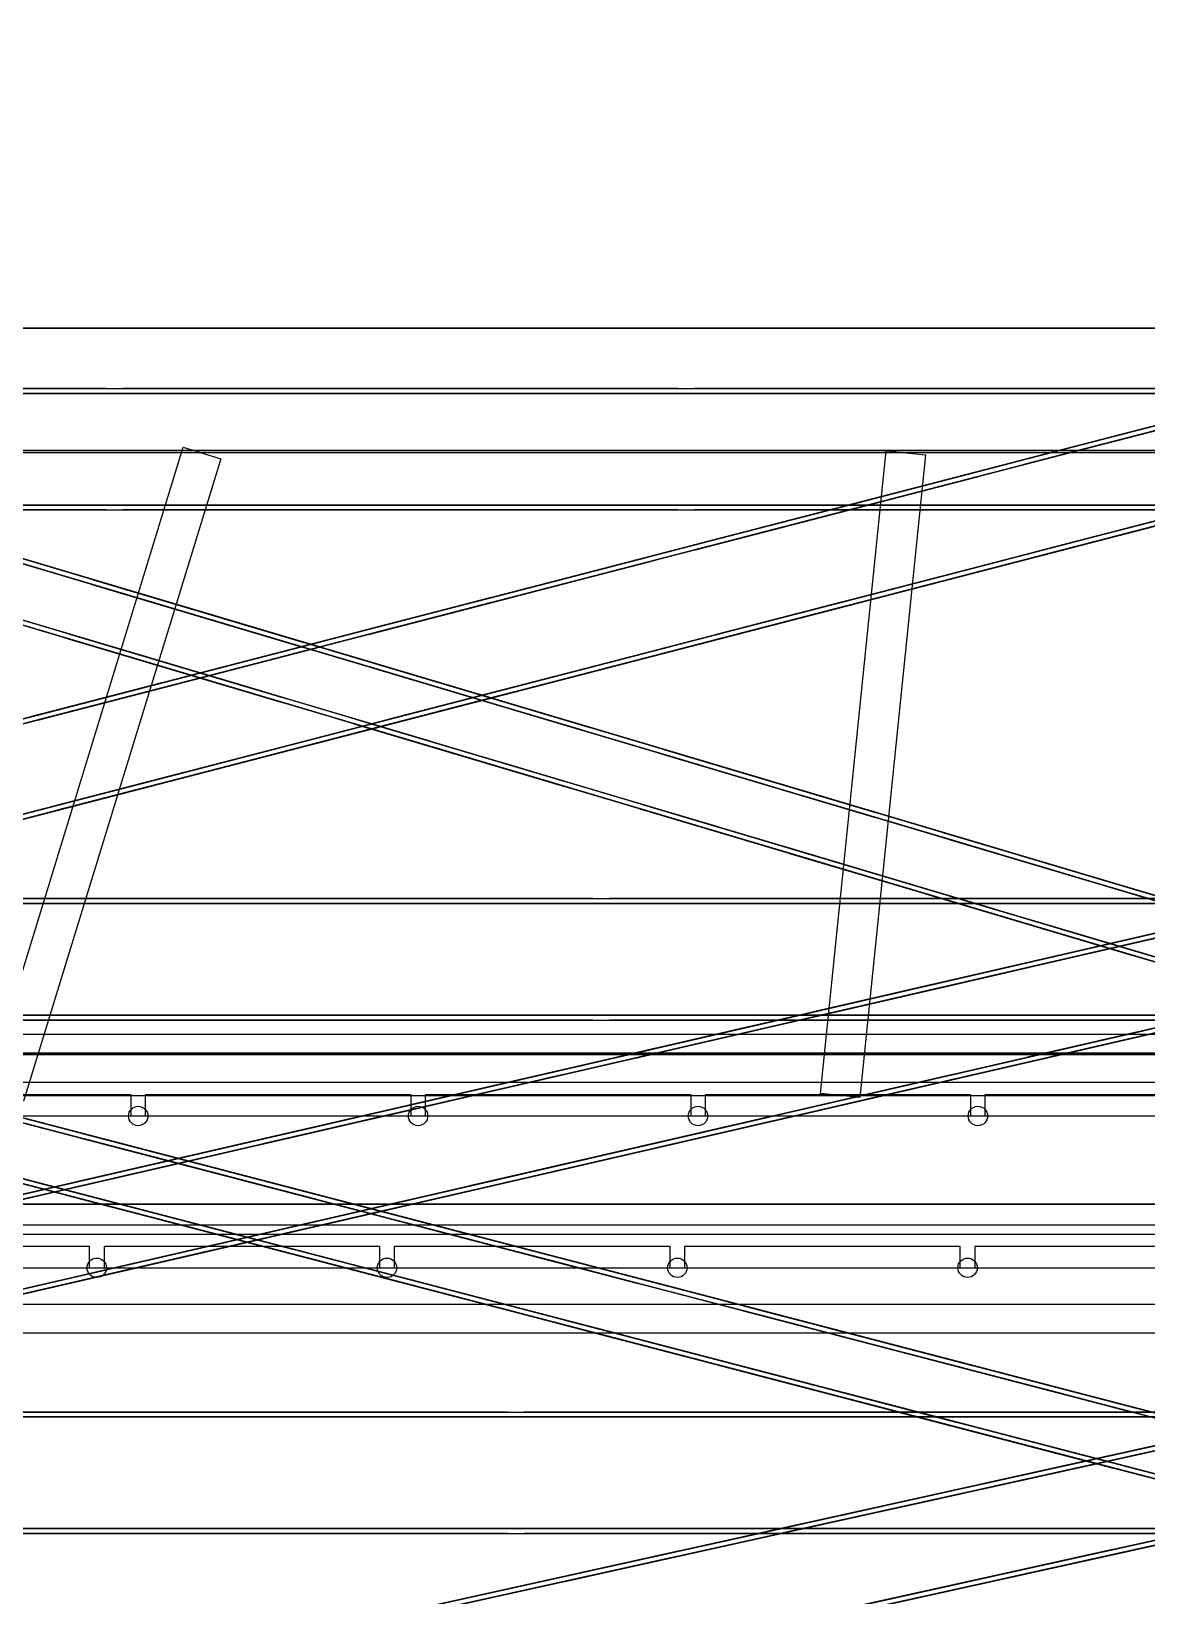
# Model space of a CAD drawing. Header units: millimetres. Extents: x -52000 to 48850, y -48850 to 51750.
# Drawn here: x -4042 to -366, y -15080 to -9926 of the extents above; entities that cross this region are included whole.
import ezdxf

# ---------------------------------------------------------------- set-up
doc = ezdxf.new("R2010")
doc.units = ezdxf.units.MM
doc.layers.add('D-STR-DECK', color=7, linetype='Continuous', lineweight=25)
doc.layers.add('D-STR-STRC', color=7, linetype='Continuous', lineweight=25)

msp = doc.modelspace()

# ---------------------------------------------------------------- linework, layer by layer
at = {"layer": 'D-STR-DECK'}
for points in [[(-11480, -14000), (11480, -14000), (14000, -11480), (14000, 11480), (11480, 14000), (-11480, 14000), (-14000, 11480), (-14000, -11480)], [(-13790, -11307.8), (4700, -11307.8), (4700, 11307.8), (-13790, 11307.8)], [(-13297.5, -10904), (4700, -10904), (4700, 10904), (-13297.5, 10904)], [(-10904, -13297.5), (10904, -13297.5), (13297.5, -10904), (-13297.5, -10904)], [(-11307.8, -13790), (11307.8, -13790), (13790, -11307.8), (-13790, -11307.8)], [(-11014.6, -13432.5), (11014.6, -13432.5), (9278.9, -11315.7), (-9278.9, -11315.7)], [(-3417.4, -11334.8), (-4068.4, -13451.6), (-4192.6, -13413.4), (-3541.7, -11296.6)], [(-1095.2, -11322.3), (-1312.2, -13439.1), (-1441.5, -13425.9), (-1224.5, -11309)], [(-11014.6, -13432.5), (11014.6, -13432.5), (10849.4, -13231), (-10849.4, -13231)], [(-11014.6, -13432.5), (11014.6, -13432.5), (11014.6, -13292.5), (-11014.6, -13292.5)], [(-11070, -13500), (11070, -13500), (10904, -13297.5), (-10904, -13297.5)], [(-11070, -13500), (11070, -13500), (10904, -13297.5), (-10904, -13297.5)], [(-11070, -13500), (11070, -13500), (11070, -13390), (-11070, -13390)], [(-11070, -13500), (11070, -13500), (11070, -13390), (-11070, -13390)], [(-4589.4, -13500), (-3713.1, -13500), (-3713.1, -13430), (-4589.4, -13430)], [(-3666.9, -13500), (-2790.6, -13500), (-2790.6, -13430), (-3666.9, -13430)], [(-2744.4, -13500), (-1868.1, -13500), (-1868.1, -13430), (-2744.4, -13430)], [(-1821.9, -13500), (-945.6, -13500), (-945.6, -13430), (-1821.9, -13430)], [(-899.4, -13500), (-23.1, -13500), (-23.1, -13430), (-899.4, -13430)], [(-11480, -14000), (11480, -14000), (11307.8, -13790), (-11307.8, -13790)], [(-11480, -14000), (11480, -14000), (11480, -13860), (-11480, -13860)], [(-11480, -14000), (11480, -14000), (11480, -13890), (-11480, -13890)], [(-11480, -14000), (11480, -14000), (11480, -13890), (-11480, -13890)], [(-4759.4, -14000), (-3850.6, -14000), (-3850.6, -13930), (-4759.4, -13930)], [(-3802.7, -14000), (-2893.9, -14000), (-2893.9, -13930), (-3802.7, -13930)], [(-2846.1, -14000), (-1937.3, -14000), (-1937.3, -13930), (-2846.1, -13930)], [(-1889.4, -14000), (-980.6, -14000), (-980.6, -13930), (-1889.4, -13930)], [(-932.7, -14000), (-23.9, -14000), (-23.9, -13930), (-932.7, -13930)], [(-11617.8, -14120), (11617.8, -14120), (11617.8, -14216), (-11617.8, -14216)]]:
    msp.add_lwpolyline(points, close=True, dxfattribs=at)
for centre in [(-3690, -13500), (-2767.5, -13500), (-1845, -13500), (-922.5, -13500), (-3826.7, -14000), (-2870, -14000), (-1913.3, -14000), (-956.7, -14000)]:
    msp.add_circle(centre, 32, dxfattribs=at)
at = {"layer": 'D-STR-STRC'}
for points in [[(-6811.4, -12901.4), (-6252.7, -12756.7), (239.3, -11076.2), (-319.5, -11220.9)], [(-11303.4, -11119.4), (-11303.4, -11119.4), (11303.4, -11119.4), (11303.4, -11119.4)], [(-6807.4, -12916.8), (-6248.7, -12772.2), (243.3, -11091.7), (-315.5, -11236.3)], [(-5601.7, -11103.4), (-5601.7, -11103.4), (-3795.3, -11103.4), (-3795.3, -11103.4)], [(-5601.7, -11119.4), (-5601.7, -11119.4), (-3795.3, -11119.4), (-3795.3, -11119.4)], [(-3740.3, -11103.4), (-3740.3, -11103.4), (-1911.4, -11103.4), (-1911.4, -11103.4)], [(-3740.3, -11119.4), (-3740.3, -11119.4), (-1911.4, -11119.4), (-1911.4, -11119.4)], [(-1856.4, -11103.4), (-1856.4, -11103.4), (-50, -11103.4), (-50, -11103.4)], [(-1856.4, -11119.4), (-1856.4, -11119.4), (-50, -11119.4), (-50, -11119.4)], [(-795.2, -11344), (-326.4, -11222.6), (123.3, -11106.2)], [(-791.2, -11359.5), (-322.4, -11238.1), (127.3, -11121.7)], [(-774.8, -11338.7), (-325.1, -11222.3), (143.7, -11100.9)], [(-770.8, -11354.2), (-321.1, -11237.8), (147.7, -11116.4)], [(210.9, -12953.8), (-160.1, -12843.5), (-5811.9, -11163), (-5440.8, -11273.3)], [(215.4, -12938.4), (-155.6, -12828.1), (-5807.3, -11147.6), (-5436.3, -11257.9)], [(-1315.8, -11478.8), (-866.1, -11362.4), (-366.9, -11233.1)], [(-1336.2, -11484.1), (-837.1, -11354.8), (-387.4, -11238.4)], [(-1332.2, -11499.5), (-833.1, -11370.3), (-383.4, -11253.9)], [(-1311.8, -11494.2), (-862.1, -11377.8), (-362.9, -11248.6)], [(160.1, -13124.4), (-210.9, -13014.1), (-5862.6, -11333.6), (-5491.6, -11443.9)], [(-6735.3, -13195.7), (-6176.5, -13051), (315.5, -11370.5), (-243.3, -11515.2)], [(-6731.3, -13211.1), (-6172.5, -13066.5), (319.5, -11386), (-239.3, -11530.6)], [(155.6, -13139.7), (-215.4, -13029.4), (-5867.1, -11348.9), (-5496.1, -11459.2)], [(-1877.2, -11624.1), (-1378.1, -11494.9), (-928.4, -11378.5)], [(-1856.8, -11618.8), (-1407.1, -11502.4), (-907.9, -11373.2)], [(-1852.8, -11634.3), (-1403.1, -11517.9), (-903.9, -11388.7)], [(-1873.2, -11639.6), (-1374, -11510.4), (-924.4, -11394)], [(-719.1, -11638.3), (-250.2, -11516.9), (199.4, -11400.5)], [(-715, -11653.8), (-246.2, -11532.4), (203.5, -11416)], [(-698.6, -11633), (-248.9, -11516.6), (219.9, -11395.2)], [(-694.6, -11648.5), (-244.9, -11532.1), (223.9, -11410.7)], [(-11303.4, -11487.4), (-11303.4, -11487.4), (11303.4, -11487.4), (11303.4, -11487.4)], [(-5601.7, -11487.4), (-5601.7, -11487.4), (-3795.3, -11487.4), (-3795.3, -11487.4)], [(-3740.3, -11487.4), (-3740.3, -11487.4), (-1911.4, -11487.4), (-1911.4, -11487.4)], [(-1856.4, -11487.4), (-1856.4, -11487.4), (-50, -11487.4), (-50, -11487.4)], [(-5601.7, -11503.4), (-5601.7, -11503.4), (-3795.3, -11503.4), (-3795.3, -11503.4)], [(-3740.3, -11503.4), (-3740.3, -11503.4), (-1911.4, -11503.4), (-1911.4, -11503.4)], [(-2418.2, -11764.1), (-1919.1, -11634.9), (-1469.4, -11518.5)], [(-2414.2, -11779.6), (-1915, -11650.4), (-1465.4, -11534)], [(-2397.8, -11758.8), (-1948.1, -11642.4), (-1448.9, -11513.2)], [(-2393.8, -11774.3), (-1944.1, -11657.9), (-1444.9, -11528.7)], [(-1856.4, -11503.4), (-1856.4, -11503.4), (-50, -11503.4), (-50, -11503.4)], [(-1260.1, -11778.4), (-760.9, -11649.1), (-311.2, -11532.7)], [(-1239.6, -11773.1), (-789.9, -11656.7), (-290.8, -11527.4)], [(-1235.6, -11788.5), (-785.9, -11672.1), (-286.8, -11542.9)], [(-3637.7, -11792.7), (-3898.3, -11715.3), (-4332.1, -11586.3)], [(-3614.7, -11799.6), (-4048.5, -11670.6), (-4309.1, -11593.1)], [(-1256, -11793.8), (-756.9, -11664.6), (-307.2, -11548.2)], [(-3642.3, -11808.1), (-3902.8, -11730.6), (-4336.6, -11601.6)], [(-3619.2, -11814.9), (-4053, -11685.9), (-4313.6, -11608.5)], [(-2959.2, -11904.2), (-2460.1, -11775), (-2010.4, -11658.6)], [(-2955.2, -11919.7), (-2456, -11790.4), (-2006.4, -11674.1)], [(-2938.8, -11898.9), (-2489.1, -11782.5), (-1989.9, -11653.3)], [(-2934.7, -11914.4), (-2485.1, -11798), (-1985.9, -11668.8)], [(-1801.1, -11918.4), (-1301.9, -11789.2), (-852.2, -11672.8)], [(-1797, -11933.9), (-1297.9, -11804.7), (-848.2, -11688.3)], [(-1780.6, -11913.1), (-1330.9, -11796.7), (-831.8, -11667.5)], [(-1776.6, -11928.6), (-1326.9, -11812.2), (-827.8, -11683)], [(-3171.3, -11948.1), (-3431.9, -11870.6), (-3865.6, -11741.7)], [(-3166.7, -11932.8), (-3427.3, -11855.3), (-3861.1, -11726.3)], [(-3148.3, -11955), (-3582, -11826), (-3842.6, -11748.5)], [(-3143.7, -11939.6), (-3577.5, -11810.6), (-3838.1, -11733.2)], [(-3697.5, -11994), (-3958.1, -11916.5), (-4391.9, -11787.6)], [(-3693, -11978.7), (-3953.6, -11901.2), (-4387.4, -11772.2)], [(-3674.5, -12000.9), (-4108.3, -11871.9), (-4368.9, -11794.4)], [(-3670, -11985.5), (-4103.7, -11856.6), (-4364.3, -11779.1)], [(-3500.2, -12044.2), (-3001, -11915), (-2551.4, -11798.6)], [(-3479.8, -12038.9), (-3030.1, -11922.5), (-2530.9, -11793.3)], [(-3496.2, -12059.7), (-2997, -11930.5), (-2547.4, -11814.1)], [(-3475.7, -12054.4), (-3026.1, -11938), (-2526.9, -11808.8)], [(-2342, -12058.4), (-1842.9, -11929.2), (-1393.2, -11812.8)], [(-2338, -12073.9), (-1838.9, -11944.7), (-1389.2, -11828.3)], [(-2321.6, -12053.1), (-1871.9, -11936.7), (-1372.8, -11807.5)], [(-2317.6, -12068.6), (-1867.9, -11952.2), (-1368.7, -11823)], [(-2700.3, -12088.2), (-2960.9, -12010.7), (-3394.7, -11881.7)], [(-2695.7, -12072.8), (-2956.3, -11995.3), (-3390.1, -11866.4)], [(-2677.3, -12095), (-3111.1, -11966), (-3371.7, -11888.5)], [(-2672.7, -12079.7), (-3106.5, -11950.7), (-3367.1, -11873.2)], [(-4041.2, -12184.3), (-3542, -12055), (-3092.4, -11938.6)], [(-4037.2, -12199.7), (-3538, -12070.5), (-3088.4, -11954.1)], [(-4020.8, -12179), (-3571.1, -12062.6), (-3071.9, -11933.3)], [(-4016.7, -12194.4), (-3567.1, -12078.1), (-3067.9, -11948.8)], [(-3226.6, -12134.1), (-3487.2, -12056.6), (-3920.9, -11927.6)], [(-3222, -12118.7), (-3482.6, -12041.2), (-3916.4, -11912.3)], [(-3203.6, -12140.9), (-3637.3, -12011.9), (-3897.9, -11934.4)], [(-3199, -12125.6), (-3632.8, -11996.6), (-3893.4, -11919.1)], [(-2883, -12198.5), (-2383.9, -12069.3), (-1934.2, -11952.9)], [(-2862.6, -12193.2), (-2412.9, -12076.8), (-1913.8, -11947.6)], [(-2224.8, -12212.9), (-2485.4, -12135.4), (-2919.1, -12006.4)], [(-2879, -12214), (-2379.9, -12084.7), (-1930.2, -11968.4)], [(-2858.6, -12208.7), (-2408.9, -12092.3), (-1909.7, -11963.1)], [(-2751, -12258.8), (-3011.6, -12181.3), (-3445.4, -12052.3)], [(-2728, -12265.6), (-3161.8, -12136.6), (-3422.4, -12059.2)], [(-2229.3, -12228.2), (-2489.9, -12150.7), (-2923.7, -12021.7)], [(-2206.3, -12235), (-2640.1, -12106.1), (-2900.7, -12028.6)], [(-2201.8, -12219.7), (-2635.5, -12090.7), (-2896.1, -12013.2)], [(-4582.2, -12324.3), (-4083, -12195.1), (-3633.4, -12078.7)], [(-4578.2, -12339.8), (-4079, -12210.6), (-3629.4, -12094.2)], [(-4561.7, -12319), (-4112.1, -12202.6), (-3612.9, -12073.4)], [(-4557.7, -12334.5), (-4108.1, -12218.1), (-3608.9, -12088.9)], [(-2755.6, -12274.1), (-3016.2, -12196.6), (-3450, -12067.6)], [(-2732.6, -12281), (-3166.4, -12152), (-3427, -12074.5)], [(-3424, -12338.5), (-2924.9, -12209.3), (-2475.2, -12092.9)], [(-3420, -12354), (-2920.9, -12224.8), (-2471.2, -12108.4)], [(-3403.6, -12333.2), (-2953.9, -12216.8), (-2454.8, -12087.6)], [(-3399.6, -12348.7), (-2949.9, -12232.3), (-2450.7, -12103.1)], [(-1758.3, -12368.2), (-2018.9, -12290.8), (-2452.7, -12161.8)], [(-1753.8, -12352.9), (-2014.4, -12275.4), (-2448.2, -12146.4)], [(-1730.8, -12359.7), (-2164.5, -12230.8), (-2425.1, -12153.3)], [(-2284.6, -12414.2), (-2545.2, -12336.7), (-2979, -12207.7)], [(-2280.1, -12398.8), (-2540.7, -12321.3), (-2974.4, -12192.4)], [(-2261.6, -12421), (-2695.4, -12292), (-2956, -12214.5)], [(-2257, -12405.7), (-2690.8, -12276.7), (-2951.4, -12199.2)], [(-1735.3, -12375.1), (-2169.1, -12246.1), (-2429.7, -12168.6)], [(-3965, -12478.6), (-3465.9, -12349.3), (-3016.2, -12232.9)], [(-3961, -12494), (-3461.9, -12364.8), (-3012.2, -12248.4)], [(-3944.6, -12473.3), (-3494.9, -12356.9), (-2995.7, -12227.6)], [(-3940.6, -12488.7), (-3490.9, -12372.4), (-2991.7, -12243.1)], [(-1287.4, -12508.3), (-1548, -12430.8), (-1981.7, -12301.8)], [(-1282.8, -12492.9), (-1543.4, -12415.5), (-1977.2, -12286.5)], [(-1264.4, -12515.1), (-1698.1, -12386.1), (-1958.7, -12308.7)], [(-1259.8, -12499.8), (-1693.6, -12370.8), (-1954.2, -12293.3)], [(-4485.6, -12613.3), (-4035.9, -12496.9), (-3536.7, -12367.7)], [(-1813.6, -12554.2), (-2074.2, -12476.7), (-2508, -12347.7)], [(-1809.1, -12538.9), (-2069.7, -12461.4), (-2503.4, -12332.4)], [(-1790.6, -12561), (-2224.4, -12432.1), (-2485, -12354.6)], [(-1786.1, -12545.7), (-2219.8, -12416.7), (-2480.4, -12339.2)], [(-4506, -12618.6), (-4006.9, -12489.4), (-3557.2, -12373)], [(-4502, -12634.1), (-4002.9, -12504.9), (-3553.2, -12388.5)], [(-4481.6, -12628.8), (-4031.9, -12512.4), (-3532.7, -12383.2)], [(-1338.1, -12678.9), (-1598.7, -12601.4), (-2032.5, -12472.4)], [(-816.4, -12648.3), (-1077, -12570.8), (-1510.8, -12441.9)], [(-811.8, -12633), (-1072.4, -12555.5), (-1506.2, -12426.5)], [(-793.4, -12655.2), (-1227.2, -12526.2), (-1487.8, -12448.7)], [(-788.8, -12639.8), (-1222.6, -12510.9), (-1483.2, -12433.4)], [(-1342.7, -12694.2), (-1603.3, -12616.8), (-2037, -12487.8)], [(-1319.7, -12701.1), (-1753.4, -12572.1), (-2014, -12494.6)], [(-1315.1, -12685.7), (-1748.9, -12556.8), (-2009.5, -12479.3)], [(-340.9, -12773), (-601.5, -12695.5), (-1035.2, -12566.6)], [(-317.8, -12779.9), (-751.6, -12650.9), (-1012.2, -12573.4)], [(-867.1, -12818.9), (-1127.7, -12741.5), (-1561.5, -12612.5)], [(-844.1, -12825.8), (-1277.9, -12696.8), (-1538.5, -12619.3)], [(-345.4, -12788.4), (-606, -12710.9), (-1039.8, -12581.9)], [(-322.4, -12795.2), (-756.2, -12666.2), (-1016.8, -12588.7)], [(-871.7, -12834.3), (-1132.3, -12756.8), (-1566.1, -12627.8)], [(-848.7, -12841.1), (-1282.4, -12712.1), (-1543, -12634.7)], [(98.6, -12920.4), (-162, -12842.9), (-568.8, -12721.9)], [(103.1, -12905.1), (-157.5, -12827.6), (-564.3, -12706.6)], [(121.6, -12927.2), (-285.2, -12806.3), (-545.8, -12728.8)], [(126.2, -12911.9), (-280.6, -12790.9), (-541.2, -12713.4)], [(-7643.4, -14581.6), (-7103.8, -14457.2), (233.9, -12765.8), (-305.8, -12890.2)], [(-7639.8, -14597.2), (-7100.2, -14472.8), (237.5, -12781.4), (-302.2, -12905.8)], [(-400.7, -12974.3), (-661.3, -12896.8), (-1095.1, -12767.9)], [(-396.2, -12959), (-656.7, -12881.5), (-1090.5, -12752.5)], [(-377.7, -12981.2), (-811.5, -12852.2), (-1072.1, -12774.7)], [(-373.1, -12965.8), (-806.9, -12836.8), (-1067.5, -12759.4)], [(-12983.9, -12799.9), (-12983.9, -12799.9), (12983.9, -12799.9), (12983.9, -12799.9)], [(-4300.5, -12783.9), (-4300.5, -12783.9), (-2191.5, -12783.9), (-2191.5, -12783.9)], [(-4300.5, -12799.9), (-4300.5, -12799.9), (-2191.5, -12799.9), (-2191.5, -12799.9)], [(-2136.5, -12783.9), (-2136.5, -12783.9), (-50, -12783.9), (-50, -12783.9)], [(-2136.5, -12799.9), (-2136.5, -12799.9), (-50, -12799.9), (-50, -12799.9)], [(-848.1, -13015.2), (-320.9, -12893.7), (113.4, -12793.6)], [(-844.5, -13030.8), (-317.3, -12909.3), (117, -12809.2)], [(-832.1, -13011.5), (-397.9, -12911.4), (129.3, -12789.9)], [(-828.5, -13027.1), (-394.3, -12927), (132.9, -12805.5)], [(203, -14636.3), (-158.1, -14542.2), (-6650.1, -12850.7), (-6288.9, -12944.9)], [(207.1, -14620.8), (-154.1, -14526.7), (-6646.1, -12835.3), (-6284.9, -12929.4)], [(-1459.6, -13156.2), (-896.9, -13026.5), (-462.7, -12926.4)], [(-1443.6, -13152.5), (-1009.4, -13052.4), (-446.7, -12922.7)], [(43.3, -13106.3), (-217.3, -13028.9), (-624.1, -12907.9)], [(47.9, -13091), (-212.7, -13013.5), (-619.5, -12892.6)], [(66.3, -13113.2), (-340.5, -12992.2), (-601.1, -12914.7)], [(70.9, -13097.8), (-335.9, -12976.9), (-596.5, -12899.4)], [(-1456, -13171.8), (-893.3, -13042.1), (-459.1, -12942)], [(-1440, -13168.1), (-1005.8, -13068), (-443.1, -12938.3)], [(154.1, -14824), (-207.1, -14729.9), (-6699, -13038.5), (-6337.8, -13132.6)], [(158.1, -14808.5), (-203, -14714.4), (-6695, -13023), (-6333.8, -13117.1)], [(-7575.2, -14877.9), (-7035.5, -14753.5), (302.2, -13062), (-237.5, -13186.4)], [(-7571.6, -14893.5), (-7031.9, -14769.1), (305.8, -13077.6), (-233.9, -13202)], [(-2071, -13297.1), (-1508.4, -13167.4), (-1074.2, -13067.3)], [(-2067.5, -13312.7), (-1504.8, -13183), (-1070.6, -13082.9)], [(-2055.1, -13293.5), (-1620.8, -13193.4), (-1058.2, -13063.7)], [(-2051.5, -13309), (-1617.2, -13208.9), (-1054.6, -13079.2)], [(-779.8, -13311.5), (-252.6, -13189.9), (181.7, -13089.8)], [(-763.8, -13307.8), (-329.6, -13207.7), (197.6, -13086.1)], [(-776.2, -13327), (-249, -13205.5), (185.3, -13105.4)], [(-760.3, -13323.4), (-326, -13223.3), (201.2, -13101.7)], [(-12983.9, -13167.9), (-12983.9, -13167.9), (12983.9, -13167.9), (12983.9, -13167.9)], [(-4300.5, -13167.9), (-4300.5, -13167.9), (-2191.5, -13167.9), (-2191.5, -13167.9)], [(-4300.5, -13183.9), (-4300.5, -13183.9), (-2191.5, -13183.9), (-2191.5, -13183.9)], [(-2136.5, -13167.9), (-2136.5, -13167.9), (-50, -13167.9), (-50, -13167.9)], [(-2136.5, -13183.9), (-2136.5, -13183.9), (-50, -13183.9), (-50, -13183.9)], [(-2682.5, -13438.1), (-2119.9, -13308.4), (-1685.6, -13208.3)], [(-2678.9, -13453.7), (-2116.3, -13324), (-1682, -13223.9)], [(-2666.6, -13434.4), (-2232.3, -13334.3), (-1669.7, -13204.6)], [(-2663, -13450), (-2228.7, -13349.9), (-1666.1, -13220.2)], [(-1391.3, -13452.4), (-828.7, -13322.7), (-394.4, -13222.6)], [(-1387.7, -13468), (-825.1, -13338.3), (-390.8, -13238.2)], [(-1375.3, -13448.7), (-941.1, -13348.6), (-378.4, -13218.9)], [(-1371.7, -13464.3), (-937.5, -13364.2), (-374.8, -13234.5)], [(-3278, -13575.4), (-2843.8, -13475.3), (-2281.1, -13345.6)], [(-3294, -13579), (-2731.4, -13449.3), (-2297.1, -13349.2)], [(-3290.4, -13594.6), (-2727.8, -13464.9), (-2293.5, -13364.8)], [(-3274.4, -13590.9), (-2840.2, -13490.8), (-2277.5, -13361.2)], [(-2002.8, -13593.4), (-1440.1, -13463.7), (-1005.9, -13363.6)], [(-1999.2, -13609), (-1436.5, -13479.3), (-1002.3, -13379.2)], [(-1986.8, -13589.7), (-1552.5, -13489.6), (-989.9, -13359.9)], [(-1983.2, -13605.3), (-1549, -13505.2), (-986.3, -13375.5)], [(-3669.3, -13627.4), (-3922.9, -13561.3), (-4419.6, -13431.9)], [(-3665.2, -13611.9), (-3918.9, -13545.8), (-4415.5, -13416.4)], [(-3650.5, -13632.3), (-4147.1, -13502.9), (-4400.8, -13436.8)], [(-3646.5, -13616.8), (-4143.1, -13487.4), (-4396.8, -13421.3)], [(-3905.5, -13720), (-3342.8, -13590.3), (-2908.6, -13490.2)], [(-3889.5, -13716.3), (-3455.2, -13616.2), (-2892.6, -13486.5)], [(-3885.9, -13731.9), (-3451.7, -13631.8), (-2889, -13502.1)], [(-2598.3, -13730.6), (-2164, -13630.5), (-1601.4, -13500.8)], [(-3901.9, -13735.6), (-3339.2, -13605.9), (-2905, -13505.8)], [(-2614.2, -13734.3), (-2051.6, -13604.6), (-1617.4, -13504.5)], [(-2610.6, -13749.9), (-2048, -13620.2), (-1613.8, -13520.1)], [(-2594.7, -13746.2), (-2160.4, -13646.1), (-1597.8, -13516.4)], [(-3714.1, -13799.6), (-3967.8, -13733.5), (-4464.4, -13604.2)], [(-3128.3, -13768.3), (-3381.9, -13702.2), (-3878.6, -13572.9)], [(-3124.2, -13752.9), (-3377.9, -13686.8), (-3874.5, -13557.4)], [(-3109.5, -13773.2), (-3606.1, -13643.8), (-3859.8, -13577.7)], [(-3105.5, -13757.7), (-3602.1, -13628.3), (-3855.8, -13562.3)], [(-4516.9, -13860.9), (-3954.3, -13731.2), (-3520.1, -13631.1)], [(-4513.3, -13876.5), (-3950.7, -13746.8), (-3516.5, -13646.7)], [(-4501, -13857.3), (-4066.7, -13757.2), (-3504.1, -13627.5)], [(-4497.4, -13872.8), (-4063.1, -13772.7), (-3500.5, -13643.1)], [(-3718.2, -13815.1), (-3971.8, -13749), (-4468.5, -13619.6)], [(-3699.4, -13820), (-4196.1, -13690.6), (-4449.7, -13624.5)], [(-3695.4, -13804.5), (-4192, -13675.1), (-4445.7, -13609)], [(-3225.7, -13875.3), (-2663.1, -13745.6), (-2228.8, -13645.5)], [(-3209.7, -13871.6), (-2775.5, -13771.5), (-2212.9, -13641.8)], [(-3206.1, -13887.2), (-2771.9, -13787.1), (-2209.3, -13657.4)], [(-2583.2, -13893.8), (-2836.9, -13827.7), (-3333.5, -13698.3)], [(-2564.5, -13898.7), (-3061.1, -13769.3), (-3314.8, -13703.2)], [(-3222.1, -13890.9), (-2659.5, -13761.2), (-2225.2, -13661.1)], [(-3177.2, -13956.1), (-3430.8, -13890), (-3927.5, -13760.6)], [(-3173.1, -13940.6), (-3426.8, -13874.5), (-3923.4, -13745.1)], [(-3154.4, -13945.5), (-3651, -13816.1), (-3904.7, -13750)], [(-2587.3, -13909.3), (-2840.9, -13843.2), (-3337.6, -13713.8)], [(-2568.5, -13914.2), (-3065.1, -13784.8), (-3318.8, -13718.7)], [(-3158.4, -13961), (-3655.1, -13831.6), (-3908.7, -13765.5)], [(-3837.2, -14016.2), (-3274.5, -13886.5), (-2840.3, -13786.4)], [(-3833.6, -14031.8), (-3271, -13902.1), (-2836.7, -13802)], [(-3821.2, -14012.5), (-3387, -13912.4), (-2824.3, -13782.7)], [(-3817.6, -14028.1), (-3383.4, -13928), (-2820.7, -13798.3)], [(-2046.3, -14050.2), (-2299.9, -13984.1), (-2796.6, -13854.8)], [(-2042.2, -14034.8), (-2295.9, -13968.7), (-2792.5, -13839.3)], [(-2027.5, -14055.1), (-2524.2, -13925.7), (-2777.8, -13859.6)], [(-2023.5, -14039.6), (-2520.1, -13910.2), (-2773.8, -13844.2)], [(-2636.2, -14097), (-2889.9, -14030.9), (-3386.5, -13901.5)], [(-2632.1, -14081.5), (-2885.8, -14015.4), (-3382.4, -13886.1)], [(-2617.4, -14101.9), (-3114.1, -13972.5), (-3367.7, -13906.4)], [(-2613.4, -14086.4), (-3110, -13957), (-3363.7, -13890.9)], [(-4448.7, -14157.2), (-3886, -14027.5), (-3451.8, -13927.4)], [(-4445.1, -14172.8), (-3882.4, -14043.1), (-3448.2, -13943)], [(-4432.7, -14153.5), (-3998.4, -14053.4), (-3435.8, -13923.7)], [(-4429.1, -14169.1), (-3994.8, -14069), (-3432.2, -13939.3)], [(-1505.3, -14191.2), (-1758.9, -14125.1), (-2255.6, -13995.7)], [(-1501.2, -14175.7), (-1754.9, -14109.6), (-2251.5, -13980.2)], [(-1486.5, -14196.1), (-1983.2, -14066.7), (-2236.8, -14000.6)], [(-1482.5, -14180.6), (-1979.1, -14051.2), (-2232.8, -13985.1)], [(-2095.2, -14238), (-2348.9, -14171.9), (-2845.5, -14042.5)], [(-2091.1, -14222.5), (-2344.8, -14156.4), (-2841.4, -14027)], [(-2076.4, -14242.9), (-2573.1, -14113.5), (-2826.7, -14047.4)], [(-2072.4, -14227.4), (-2569, -14098), (-2822.7, -14031.9)], [(-960.2, -14316.7), (-1213.9, -14250.6), (-1710.5, -14121.2)], [(-1550.1, -14363.4), (-1803.8, -14297.3), (-2300.4, -14168)], [(-1531.4, -14368.3), (-2028, -14238.9), (-2281.7, -14172.8)], [(-964.3, -14332.1), (-1217.9, -14266.1), (-1714.6, -14136.7)], [(-945.5, -14337), (-1442.2, -14207.6), (-1695.8, -14141.5)], [(-941.5, -14321.5), (-1438.1, -14192.2), (-1691.8, -14126.1)], [(-1554.2, -14378.9), (-1807.9, -14312.8), (-2304.5, -14183.4)], [(-1535.4, -14383.8), (-2032.1, -14254.4), (-2285.7, -14188.3)], [(-419.2, -14457.6), (-672.9, -14391.5), (-1169.5, -14262.1)], [(-400.5, -14462.5), (-897.1, -14333.1), (-1150.8, -14267)], [(-1013.2, -14519.9), (-1266.9, -14453.8), (-1763.5, -14324.4)], [(-1009.1, -14504.4), (-1262.8, -14438.3), (-1759.4, -14308.9)], [(-990.4, -14509.3), (-1487, -14379.9), (-1740.7, -14313.8)], [(-423.3, -14473.1), (-677, -14407), (-1173.6, -14277.6)], [(-404.5, -14478), (-901.2, -14348.6), (-1154.8, -14282.5)], [(-994.5, -14524.8), (-1491.1, -14395.4), (-1744.8, -14329.3)], [(85.6, -14605.7), (-168.1, -14539.6), (-632.6, -14418.6)], [(89.6, -14590.2), (-164.1, -14524.1), (-628.5, -14403.1)], [(104.3, -14610.5), (-360.2, -14489.5), (-613.8, -14423.4)], [(108.3, -14595.1), (-356.1, -14474.1), (-609.8, -14408)], [(-8546.5, -16401.7), (-8022.6, -16285.8), (227.4, -14461.2), (-296.5, -14577.1)], [(-8543.1, -16417.3), (-8019.1, -16301.5), (230.9, -14476.8), (-293.1, -14592.7)], [(-4864.3, -14475.3), (-4864.3, -14475.3), (-2473.4, -14475.3), (-2473.4, -14475.3)], [(-2418.4, -14475.3), (-2418.4, -14475.3), (-50, -14475.3), (-50, -14475.3)], [(-472.2, -14660.8), (-725.9, -14594.7), (-1222.5, -14465.3)], [(-468.1, -14645.3), (-721.8, -14579.3), (-1218.4, -14449.9)], [(-453.5, -14665.7), (-950.1, -14536.3), (-1203.8, -14470.2)], [(-449.4, -14650.2), (-946, -14520.8), (-1199.7, -14454.7)], [(-14675.3, -14491.3), (-14675.3, -14491.3), (14675.3, -14491.3), (14675.3, -14491.3)], [(-4864.3, -14491.3), (-4864.3, -14491.3), (-2473.4, -14491.3), (-2473.4, -14491.3)], [(-2418.4, -14491.3), (-2418.4, -14491.3), (-50, -14491.3), (-50, -14491.3)], [(-912.7, -14713.3), (-317, -14581.6), (104.6, -14488.3)], [(-909.2, -14729), (-313.5, -14597.2), (108.1, -14504)], [(-899.8, -14710.5), (-478.2, -14617.2), (117.5, -14485.5)], [(-896.4, -14726.1), (-474.7, -14632.9), (121, -14501.1)], [(-1600.2, -14865.4), (-965.9, -14725.1), (-544.3, -14631.9)], [(-1587.3, -14862.5), (-1165.7, -14769.3), (-531.4, -14629)], [(36.6, -14793.4), (-217, -14727.3), (-681.5, -14606.3)], [(40.7, -14777.9), (-213, -14711.8), (-677.5, -14590.8)], [(55.4, -14798.3), (-409.1, -14677.3), (-662.8, -14611.2)], [(59.4, -14782.8), (-405, -14661.8), (-658.7, -14595.7)], [(-1596.7, -14881), (-962.5, -14740.7), (-540.8, -14647.5)], [(-1583.9, -14878.2), (-1162.2, -14784.9), (-527.9, -14644.6)], [(-8480.9, -16698.5), (-7956.9, -16582.7), (293.1, -14758), (-230.9, -14873.9)], [(-8477.4, -16714.2), (-7953.5, -16598.3), (296.5, -14773.6), (-227.4, -14889.5)], [(-2287.7, -15017.5), (-1653.4, -14877.2), (-1231.8, -14783.9)], [(-2274.8, -15014.6), (-1853.2, -14921.4), (-1218.9, -14781.1)], [(-847.1, -15010.2), (-251.3, -14878.4), (170.3, -14785.2)], [(-834.2, -15007.3), (-412.5, -14914.1), (183.2, -14782.3)], [(-2284.2, -15033.1), (-1650, -14892.8), (-1228.3, -14799.5)], [(-2271.4, -15030.2), (-1849.7, -14937), (-1215.4, -14796.7)], [(-843.6, -15025.8), (-247.9, -14894), (173.7, -14800.8)], [(-830.7, -15022.9), (-409.1, -14929.7), (186.6, -14797.9)], [(-14675.3, -14859.3), (-14675.3, -14859.3), (14675.3, -14859.3), (14675.3, -14859.3)], [(-4864.3, -14859.3), (-4864.3, -14859.3), (-2473.4, -14859.3), (-2473.4, -14859.3)], [(-4864.3, -14875.3), (-4864.3, -14875.3), (-2473.4, -14875.3), (-2473.4, -14875.3)], [(-2418.4, -14859.3), (-2418.4, -14859.3), (-50, -14859.3), (-50, -14859.3)], [(-2418.4, -14875.3), (-2418.4, -14875.3), (-50, -14875.3), (-50, -14875.3)], [(-2975.2, -15169.5), (-2340.9, -15029.2), (-1919.3, -14936)], [(-2962.3, -15166.7), (-2540.7, -15073.4), (-1906.4, -14933.1)], [(-1534.6, -15162.2), (-900.3, -15021.9), (-478.6, -14928.7)], [(-1531.1, -15177.8), (-896.8, -15037.6), (-475.2, -14944.3)], [(-1521.7, -15159.4), (-1100, -15066.1), (-465.8, -14925.8)], [(-1518.2, -15175), (-1096.6, -15081.7), (-462.3, -14941.5)], [(-2971.7, -15185.1), (-2337.5, -15044.8), (-1915.8, -14951.6)], [(-2958.9, -15182.3), (-2537.2, -15089), (-1902.9, -14948.7)], [(-2209.2, -15311.4), (-1787.5, -15218.2), (-1153.3, -15077.9)]]:
    msp.add_lwpolyline(points, close=True, dxfattribs=at)
for points in [[(-6270.1, -12761.2), (221.8, -11080.7)], [(-6252.7, -12756.7), (239.3, -11076.2)], [(-11303.4, -11103.4), (11303.4, -11103.4)], [(-155.6, -12828.1), (-5807.3, -11147.6)], [(-137.9, -12833.4), (-5789.6, -11152.9)], [(-6811.4, -12901.4), (-319.5, -11220.9)], [(-6794, -12896.8), (-302, -11216.3)], [(197.8, -12933.2), (-5453.9, -11252.7)], [(215.4, -12938.4), (-5436.3, -11257.9)], [(-6172.5, -13066.5), (319.5, -11386)], [(-215.4, -13029.4), (-5867.1, -11348.9)], [(-197.8, -13034.7), (-5849.5, -11354.2)], [(-6189.9, -13071), (302, -11390.5)], [(137.9, -13134.5), (-5513.8, -11454)], [(155.6, -13139.7), (-5496.1, -11459.2)], [(-11303.4, -11503.4), (11303.4, -11503.4)], [(-6731.3, -13211.1), (-239.3, -11530.6)], [(-6713.8, -13206.6), (-221.8, -11526.1)], [(-7120.7, -14461.1), (217, -12769.7)], [(-7103.8, -14457.2), (233.9, -12765.8)], [(-12983.9, -12783.9), (12983.9, -12783.9)], [(-154.1, -14526.7), (-6646.1, -12835.3)], [(-136.9, -14531.2), (-6628.9, -12839.7)], [(-7643.4, -14581.6), (-305.8, -12890.2)], [(-7626.6, -14577.7), (-288.9, -12886.3)], [(189.9, -14616.3), (-6302.1, -12924.9)], [(207.1, -14620.8), (-6284.9, -12929.4)], [(-207.1, -14729.9), (-6699, -13038.5)], [(-7048.8, -14772.9), (288.9, -13081.5)], [(-7031.9, -14769.1), (305.8, -13077.6)], [(-189.9, -14734.4), (-6681.8, -13043)], [(136.9, -14819.5), (-6355, -13128.1)], [(154.1, -14824), (-6337.8, -13132.6)], [(-12983.9, -13183.9), (12983.9, -13183.9)], [(-7571.6, -14893.5), (-233.9, -13202)], [(-7554.7, -14889.6), (-217, -13198.1)], [(-14675.3, -14475.3), (14675.3, -14475.3)], [(-8038.9, -16289.5), (211.1, -14464.8)], [(-8022.6, -16285.8), (227.4, -14461.2)], [(-8546.5, -16401.7), (-296.5, -14577.1)], [(-8530.2, -16398.1), (-280.2, -14573.4)], [(-7969.8, -16601.9), (280.2, -14777.3)], [(-7953.5, -16598.3), (296.5, -14773.6)], [(-14675.3, -14875.3), (14675.3, -14875.3)], [(-8477.4, -16714.2), (-227.4, -14889.5)], [(-8461.1, -16710.5), (-211.1, -14885.9)]]:
    msp.add_lwpolyline(points, dxfattribs=at)

doc.saveas('drawing.dxf')
